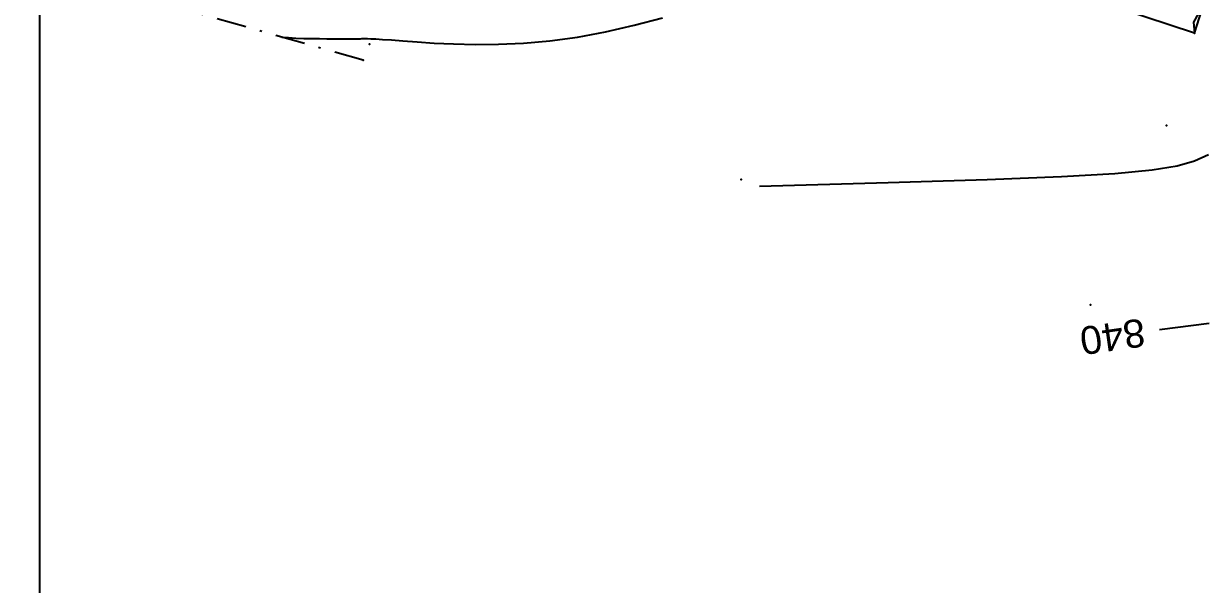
# Model space of a CAD drawing. Header units: metres. Extents: x 820373 to 834957, y 7564678 to 7566875.
# Drawn here: x 821499.1 to 821562.4, y 7564844.2 to 7564874.2 of the extents above; entities that cross this region are included whole.
import ezdxf
from ezdxf.enums import TextEntityAlignment as Align

# ---------------------------------------------------------------- set-up
doc = ezdxf.new("R2010")
doc.units = ezdxf.units.M
doc.linetypes.add('XREF_TOP$0$DASHDOT', pattern=[25.4, 12.7, -6.35, 0, -6.35])
for name, color, linetype in [('P-MALHA-IMPAR', 1, 'Continuous'), ('XREF_TOP$0$T-HD-VALETA_SARJETA', 132, 'Continuous'), ('XREF_TOP$0$T-HM-COTA', 252, 'Continuous'), ('XREF_TOP$0$T-HM-CURVA_INTERMEDIÁRIA', 252, 'Continuous'), ('XREF_TOP$0$T-HM-CURVA_MESTRA', 23, 'Continuous'), ('XREF_TOP$0$T-SV-GUIA', 23, 'XREF_TOP$0$DASHDOT')]:
    doc.layers.add(name, color=color, linetype=linetype)
doc.styles.add('XREF_TOP$0$ROMANS', font='arial.ttf', dxfattribs={"height": 1.5})

# ---------------------------------------------------------------- blocks, each defined once
blk = doc.blocks.new('MALHA-IMPAR')
at = {"layer": 'P-MALHA-IMPAR'}
blk.add_line((821500, 7564806.503), (821500, 7565057.056), dxfattribs=at)
blk = doc.blocks.new('XREF_TOP$0$PONTO')
at = {"layer": 'XREF_TOP$0$T-HM-COTA'}
blk.add_point((0, 0), dxfattribs=at)
blk = doc.blocks.new('XREF_TOP')
at = {"layer": 'XREF_TOP$0$T-HD-VALETA_SARJETA'}
blk.add_polyline3d([(821561.915, 7564873.719, 838.295), (821542.283, 7564880.199, 837.219), (821521.894, 7564886.889, 835.99)], dxfattribs=at)
blk.add_polyline3d([(821562.321, 7564874.967, 838.317), (821562.032, 7564874.607, 837.919), (821561.872, 7564874.311, 837.916), (821561.915, 7564873.719, 838.295)], close=True, dxfattribs=at)
at = {"layer": 'XREF_TOP$0$T-HM-CURVA_INTERMEDIÁRIA', "flags": 128}
for points in [[(821512.969, 7564873.513), (821513.332, 7564873.485), (821513.729, 7564873.464), (821514.145, 7564873.448), (821514.568, 7564873.437), (821514.985, 7564873.431), (821515.385, 7564873.427), (821515.754, 7564873.425), (821516.08, 7564873.424), (821516.353, 7564873.424), (821516.577, 7564873.423), (821516.759, 7564873.423), (821516.906, 7564873.424), (821517.023, 7564873.425), (821517.119, 7564873.426), (821517.199, 7564873.428), (821517.27, 7564873.431), (821517.342, 7564873.434), (821517.432, 7564873.436), (821517.56, 7564873.435), (821517.746, 7564873.429), (821518.009, 7564873.415), (821518.37, 7564873.393), (821518.848, 7564873.36), (821519.464, 7564873.314), (821520.231, 7564873.256), (821521.141, 7564873.196), (821522.181, 7564873.147), (821523.335, 7564873.122), (821524.591, 7564873.133), (821525.933, 7564873.194), (821527.348, 7564873.318), (821528.821, 7564873.518), (821530.337, 7564873.8), (821531.867, 7564874.15), (821533.382, 7564874.547)], [(821538.596, 7564865.527), (821545.484, 7564865.714), (821550.803, 7564865.88), (821554.782, 7564866.039), (821557.653, 7564866.205), (821559.646, 7564866.393), (821560.992, 7564866.616), (821561.921, 7564866.889), (821562.663, 7564867.225)]]:
    blk.add_lwpolyline(points, dxfattribs=at)
at = {"layer": 'XREF_TOP$0$T-HM-CURVA_MESTRA', "flags": 128}
blk.add_lwpolyline([(821560.034, 7564857.832), (821562.707, 7564858.177)], dxfattribs=at)
at = {"layer": 'XREF_TOP$0$T-SV-GUIA', "ltscale": 0.125}
blk.add_line((821517.333, 7564872.275, 838.226), (821499.122, 7564877.439, 837.283), dxfattribs=at)
at = {"layer": 'XREF_TOP$0$T-HM-COTA', "rotation": 160.3219444444443}
for p in [(821561.915, 7564873.719, 838.295), (821517.674, 7564873.141, 838.055), (821517.333, 7564872.275, 838.226), (821560.41, 7564868.775, 838.69), (821537.606, 7564865.882, 838.956), (821556.341, 7564859.167, 839.789)]:
    blk.add_blockref('XREF_TOP$0$PONTO', p, dxfattribs=at)
at = {"layer": 'XREF_TOP$0$T-HM-CURVA_MESTRA', "style": 'XREF_TOP$0$ROMANS'}
blk.add_text('840', height=1.5, rotation=188.16925, dxfattribs=at).set_placement((821557.526, 7564857.448, 840), align=Align.MIDDLE_CENTER)

msp = doc.modelspace()

# ---------------------------------------------------------------- block references
at = {"ltscale": 100}
msp.add_blockref('XREF_TOP', (0, 0), dxfattribs=at)
at = {"layer": 'P-MALHA-IMPAR'}
msp.add_blockref('MALHA-IMPAR', (0, 0), dxfattribs=at)

doc.saveas('drawing.dxf')
